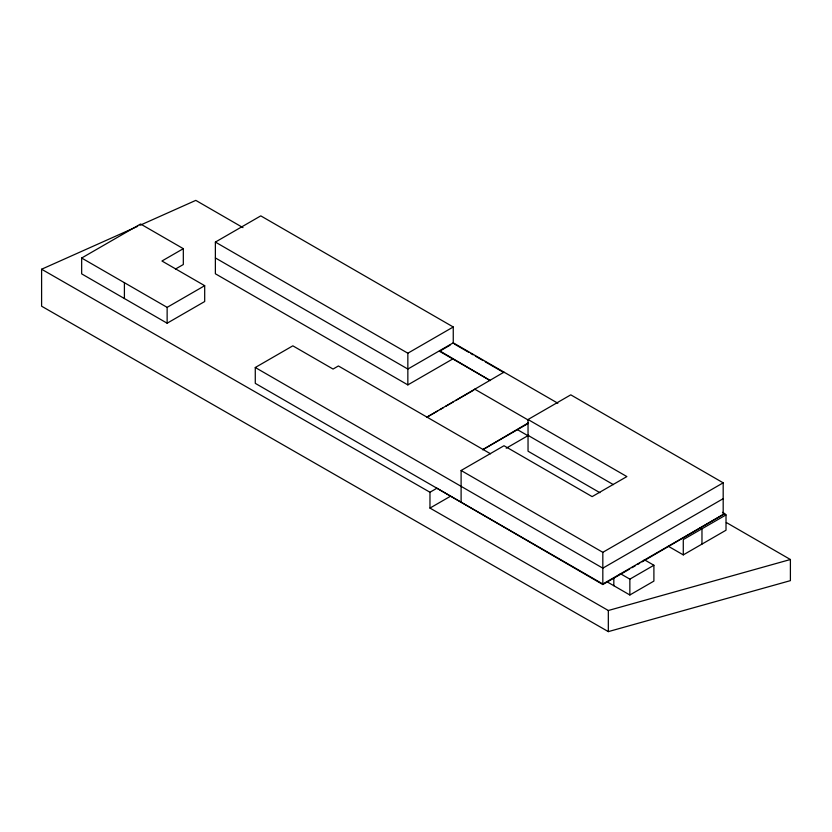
<?xml version="1.0" encoding="UTF-8"?>
<svg xmlns="http://www.w3.org/2000/svg" width="832" height="832" viewBox="0 0 832 832"><rect width="100%" height="100%" fill="white"/><g stroke="black" fill="none" stroke-linecap="round" stroke-linejoin="round"><path stroke-width="1.25" d="M453.253 358.675L407.846 384.894L215.374 273.77L215.374 242.081L260.78 215.873L453.253 326.986L453.253 343.366M183.321 248.674L161.949 261.009L204.693 285.688L204.693 301.527L167.138 323.211L81.661 273.863L81.661 258.024L140.587 224.006L183.321 248.674L183.321 264.524L175.448 269.069M81.661 258.024L167.138 307.362L204.693 285.688M641.971 561.933L724.724 513.625L602.826 584.012L255.278 383.354L255.278 367.505L292.833 345.831L333.06 369.054L338.395 365.966L490.526 453.794M215.374 242.081L407.846 353.205L453.253 326.986M439.535 351.281L490.277 380.588L439.535 350.761L439.535 351.281L450.081 345.186M437.726 410.925L426.546 417.383L504.005 372.133L504.005 372.663M439.962 409.635L443.31 407.701M445.546 406.411L453.378 401.887M455.614 400.598L473.502 390.27M599.914 492.7L528.039 451.204L528.039 419.515L570.773 394.846L723.185 482.83L723.185 514.519M528.476 422.77L482.633 449.769L528.476 423.301M461.105 502.185L461.105 470.496L504.005 445.734L592.145 496.621L626.87 476.58L528.039 419.515M726.346 522.527L790.4 559.51L790.4 580.642L608.327 631.623L41.6 306.207L41.6 269.235L429.967 492.242L436.696 488.353M506.22 448.219L528.642 435.271M429.967 492.242L429.967 508.082L450.154 496.434M461.105 470.496L602.826 552.323L723.185 482.83M723.185 498.68L602.826 568.162L255.278 367.505M436.925 488.228L602.826 584.532L629.668 569.036M631.904 567.746L635.263 565.812M637.499 564.522L639.735 563.233M683.28 554.892L726.014 530.213L726.014 514.904L683.28 539.573L683.28 554.892L668.314 546.25M620.235 573.591L629.855 579.145L653.9 565.261L653.9 581.1L629.855 594.984L607.422 582.026M41.6 269.235L137.675 226.335M140.046 225.274L195.801 200.377L242.986 227.625M429.967 508.082L608.327 610.501L790.4 559.51M557.846 403.229L453.253 342.836L407.846 369.054L215.374 257.93M454.355 344.001L468.697 352.279M470.902 353.558L473.106 354.827M475.322 356.106L483.038 360.558M485.243 361.837L502.902 372.029M722.488 512.335L724.724 513.625M723.767 513.604L726.014 514.904M528.466 420.191L474.625 389.095L474.625 389.626M699.837 527.55L701.969 528.778L701.969 544.097M528.039 435.365L613.392 484.64M517.254 429.551L528.466 436.03M644.28 559.707L653.9 565.261M629.855 579.145L629.855 594.984M613.829 578.074L613.829 585.728M608.327 610.501L608.327 631.623M602.826 552.323L602.826 584.532M407.846 353.205L407.846 384.894M167.138 307.362L167.138 323.211M124.405 282.693L124.405 298.532"/></g></svg>
